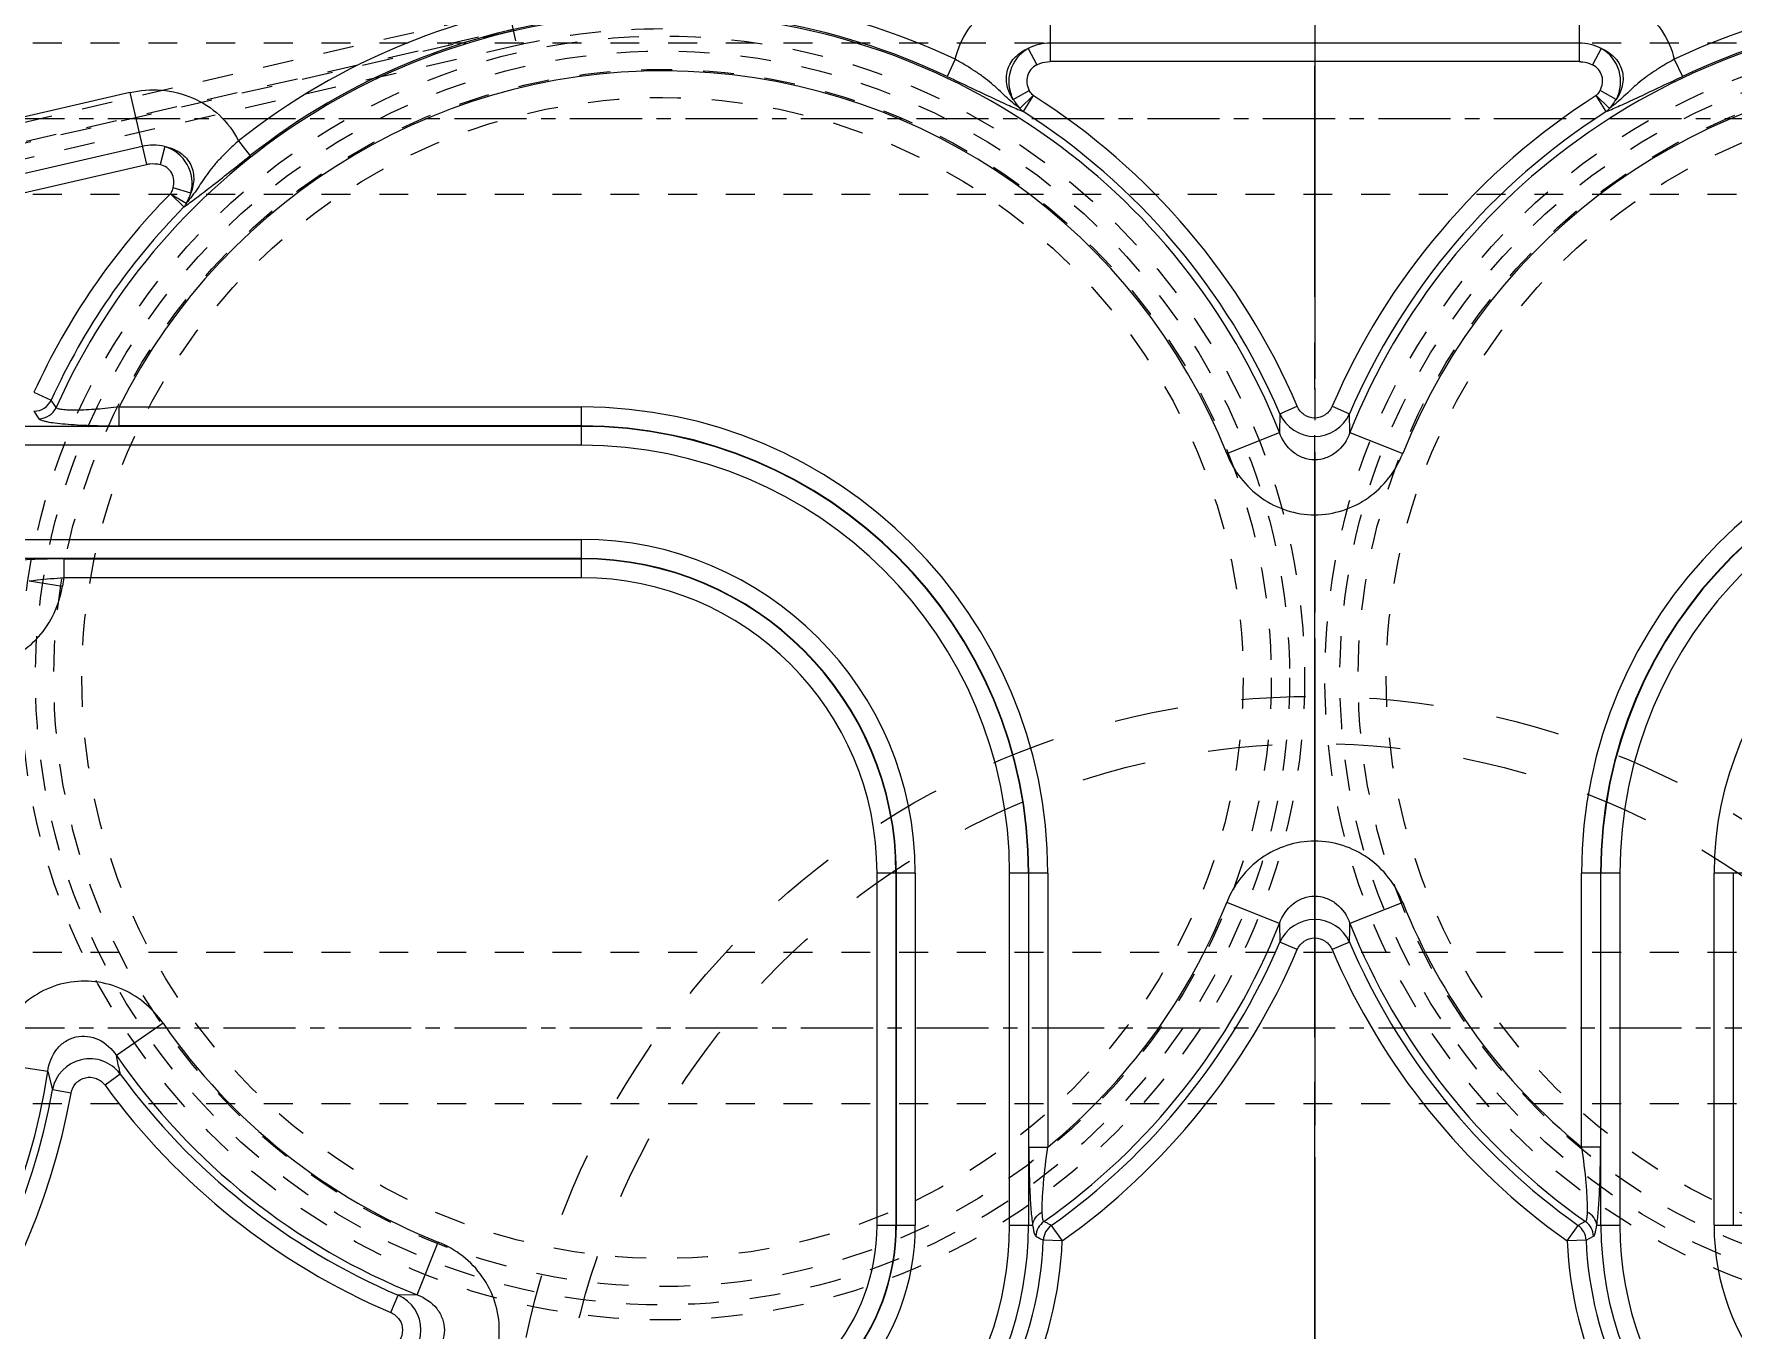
# Model space of a CAD drawing. Header units: millimetres. Extents: x -685 to 1888, y -6001 to 855.
# Drawn here: x 138.2 to 227.9, y -1214.7 to -1146.2 of the extents above; entities that cross this region are included whole.
import ezdxf

# ---------------------------------------------------------------- set-up
doc = ezdxf.new("R2010")
doc.units = ezdxf.units.MM
doc.header["$LTSCALE"] = 16.335
doc.linetypes.add('CENTER', pattern=[0.6, 0.375, -0.075, 0.075, -0.075])
doc.linetypes.add('HIDDEN', pattern=[0.2, 0.1, -0.1])
doc.layers.get('0').update_dxf_attribs({"linetype": 'CONTINUOUS'})
for name, color, linetype, lineweight in [('cool', 153, 'HIDDEN', 9), ('moldbase', 7, 'CONTINUOUS', 20), ('sp', 193, 'CONTINUOUS', 9)]:
    doc.layers.add(name, color=color, linetype=linetype, lineweight=lineweight)
doc.layers.add('DEFAULT_2', color=8, linetype='HIDDEN')

# ---------------------------------------------------------------- blocks, each defined once
blk = doc.blocks.new('sp_80_th', base_point=(180.026, -1065.14))
at = {"layer": 'sp', "color": 1, "linetype": 'CENTER', "ltscale": 2.643404}
blk.add_line((180.026, -1111.89), (180.026, -1018.39), dxfattribs=at)
at = {"layer": 'sp', "linetype": 'HIDDEN', "ltscale": 2.073258}
for radius in [42.5, 40]:
    blk.add_circle((180.026, -1065.14), radius, dxfattribs=at)
blk = doc.blocks.new('124')
at = {"layer": 'cool', "ltscale": 0.932966}
for p, q in [((10.142, -1344.709), (401.482, -1344.709)), ((10.142, -1352.709), (401.482, -1352.709))]:
    blk.add_line(p, q, dxfattribs=at)
at = {"layer": 'cool', "color": 1, "linetype": 'CENTER', "ltscale": 0.621977}
blk.add_line((-4.188, -1348.709), (415.812, -1348.709), dxfattribs=at)

msp = doc.modelspace()

# ---------------------------------------------------------------- linework, layer by layer
at = {"color": 1, "linetype": 'CENTER', "ltscale": 1.990328}
msp.add_line((205.812, -1413.709), (205.812, -1063.709), dxfattribs=at)
at = {"color": 1, "linetype": 'CENTER', "ltscale": 1.38079}
msp.add_line((205.812, -1127.731), (205.812, -1319.686), dxfattribs=at)
at = {"color": 7, "linetype": 'Continuous'}
for p, q in [((191.851, -1143.814), (191.851, -1147.706)), ((219.772, -1143.814), (219.772, -1147.706)), ((219.772, -1146.733), (191.851, -1146.733)), ((186.833, -1147.583), (186.405, -1148.487)), ((190.696, -1147.006), (191.143, -1147.87)), ((219.772, -1147.706), (191.851, -1147.706)), ((220.927, -1147.006), (220.48, -1147.87)), ((224.791, -1147.583), (225.218, -1148.487)), ((143.271, -1149.34), (116.063, -1155.611)), ((143.271, -1149.34), (144.145, -1153.133)), ((189.905, -1149.707), (190.748, -1149.221)), ((190.255, -1150.172), (190.957, -1149.498)), ((190.957, -1149.498), (190.42, -1150.341)), ((221.203, -1150.341), (220.666, -1149.498)), ((220.666, -1149.498), (221.368, -1150.172)), ((221.718, -1149.707), (220.875, -1149.221)), ((143.926, -1152.185), (116.719, -1158.456)), ((145.113, -1152.191), (144.871, -1153.134)), ((149.007, -1151.886), (149.627, -1152.67)), ((116.937, -1159.404), (144.145, -1153.133)), ((146.131, -1155.379), (145.418, -1154.678)), ((145.418, -1154.678), (146.254, -1155.177)), ((146.491, -1154.645), (145.56, -1154.361)), ((138.215, -1165.159), (139.125, -1165.573)), ((139.385, -1165.965), (139.125, -1165.573)), ((138.215, -1166.159), (138.472, -1166.557)), ((142.714, -1166.935), (142.714, -1165.936)), ((142.714, -1165.936), (167.119, -1165.936)), ((167.119, -1167.957), (167.119, -1165.936)), ((203.974, -1166.294), (203.954, -1167.289)), ((203.974, -1166.294), (204.893, -1165.901)), ((206.73, -1165.901), (207.649, -1166.294)), ((207.669, -1167.289), (207.649, -1166.294)), ((122.899, -1166.957), (167.119, -1166.957)), ((167.119, -1166.935), (142.714, -1166.935)), ((201.168, -1168.397), (203.954, -1167.289)), ((207.669, -1167.289), (210.455, -1168.397)), ((167.119, -1167.957), (122.899, -1167.957)), ((122.899, -1172.93), (167.119, -1172.93)), ((167.119, -1174.951), (167.119, -1172.93)), ((167.119, -1173.93), (122.899, -1173.93)), ((139.783, -1173.952), (139.783, -1174.951)), ((139.783, -1173.952), (167.119, -1173.952)), ((137.968, -1175.121), (139.713, -1175.388)), ((167.119, -1174.951), (139.783, -1174.951)), ((182.711, -1209.136), (182.711, -1190.544)), ((184.732, -1190.544), (182.711, -1190.544)), ((183.711, -1190.544), (183.711, -1209.136)), ((183.733, -1209.136), (183.733, -1190.544)), ((184.732, -1190.544), (184.732, -1209.136)), ((189.706, -1209.136), (189.706, -1190.544)), ((191.727, -1190.544), (189.706, -1190.544)), ((190.705, -1190.544), (190.705, -1209.136)), ((190.727, -1205.01), (190.727, -1190.544)), ((191.727, -1190.544), (191.727, -1205.01)), ((219.896, -1205.01), (219.896, -1190.544)), ((221.917, -1190.544), (219.896, -1190.544)), ((220.896, -1190.544), (220.896, -1205.01)), ((220.918, -1209.136), (220.918, -1190.544)), ((221.917, -1190.544), (221.917, -1209.136)), ((226.891, -1209.136), (226.891, -1190.544)), ((228.912, -1190.544), (226.891, -1190.544)), ((227.89, -1190.544), (227.89, -1209.136)), ((203.954, -1193.196), (201.168, -1192.087)), ((210.455, -1192.087), (207.669, -1193.196)), ((203.954, -1193.196), (203.974, -1194.191)), ((204.893, -1194.584), (203.974, -1194.191)), ((207.649, -1194.191), (206.73, -1194.584)), ((145.034, -1198.473), (142.568, -1200.178)), ((138.948, -1201.013), (135.984, -1200.558)), ((138.948, -1201.013), (139.19, -1201.978)), ((142.772, -1201.152), (141.965, -1201.742)), ((140.174, -1202.155), (139.19, -1201.978)), ((190.727, -1205.01), (191.727, -1205.01)), ((220.896, -1205.01), (219.896, -1205.01)), ((182.711, -1209.136), (184.732, -1209.136)), ((189.706, -1209.136), (190.924, -1209.136)), ((191.908, -1209.143), (192.486, -1209.958)), ((219.136, -1209.958), (219.715, -1209.143)), ((220.135, -1209.918), (220.526, -1209.716)), ((220.699, -1209.136), (221.917, -1209.136)), ((226.891, -1209.136), (228.912, -1209.136)), ((158.437, -1212.806), (159.545, -1210.02)), ((192.486, -1209.958), (191.488, -1209.918)), ((220.135, -1209.918), (219.136, -1209.958)), ((157.049, -1213.745), (157.442, -1212.826)), ((158.437, -1212.806), (157.442, -1212.826))]:
    msp.add_line(p, q, dxfattribs=at)
for centre, radius, start, end in [((171.39, -1180.242), 36.126, 64.69398, 128.28509), ((240.233, -1180.242), 36.126, 51.71501, 115.30612), ((171.39, -1180.242), 35.127, 64.69536, 128.28296), ((240.233, -1180.242), 35.127, 51.71639, 115.30399), ((171.39, -1180.242), 35.046, 21.69164, 155.95807), ((240.233, -1180.242), 35.046, 24.04193, 158.30836), ((191.674, -1148.759), 2.008, 119.15749, 208.17549), ((219.949, -1148.759), 2.008, 331.82718, 60.84116), ((171.39, -1180.242), 32.047, 21.69165, 153.48552), ((240.233, -1180.242), 32.047, 26.51448, 158.30835), ((171.39, -1180.242), 36.443, 23.17473, 57.52607), ((240.233, -1180.242), 36.443, 122.47394, 156.82527), ((171.39, -1180.242), 35.444, 23.17472, 57.52607), ((240.233, -1180.242), 35.444, 122.47394, 156.82528), ((144.553, -1154.119), 2.008, 344.80603, 73.82018), ((171.39, -1180.242), 36.443, 135.45292, 155.55137), ((171.39, -1180.242), 35.444, 135.45292, 155.55137), ((138.207, -1165.148), 1.011, 270.43554, 335.12761), ((138.465, -1165.545), 1.011, 270.42663, 335.51368), ((167.119, -1190.544), 24.608, 0, 90), ((205.812, -1165.481), 2.01, 203.87523, 336.12489), ((244.504, -1190.544), 24.608, 90, 180), ((167.119, -1190.544), 23.608, 0, 90), ((167.119, -1190.544), 23.586, 0, 90), ((244.504, -1190.544), 23.608, 90, 180), ((244.504, -1190.544), 23.586, 90, 180), ((167.119, -1190.544), 22.587, 0, 90), ((244.504, -1190.544), 22.587, 90, 180), ((167.119, -1190.544), 17.613, 0, 90), ((244.504, -1190.544), 17.613, 90, 180), ((167.119, -1190.544), 16.614, 0, 90), ((167.119, -1190.544), 16.592, 0, 90), ((171.39, -1180.242), 32.047, 170.497, 171.28733), ((167.119, -1190.544), 15.592, 0, 90), ((171.39, -1180.242), 32.047, 309.3889, 338.30835), ((240.233, -1180.242), 32.047, 201.69165, 230.61048), ((171.39, -1180.242), 35.046, 305.05992, 338.30836), ((205.812, -1195.004), 2.01, 23.87448, 156.1256), ((240.233, -1180.242), 35.046, 201.69164, 234.93954), ((171.39, -1180.242), 35.444, 305.37192, 336.82527), ((240.233, -1180.242), 35.444, 203.17473, 234.62755), ((171.39, -1180.242), 36.443, 305.37192, 336.82527), ((240.233, -1180.242), 36.443, 203.17473, 234.62755), ((171.39, -1180.242), 32.047, 214.67061, 248.30837), ((141.164, -1202.358), 2.01, 36.85312, 169.10384), ((171.39, -1180.242), 35.046, 214.6707, 248.30827), ((104.307, -1195.704), 35.046, 291.69173, 351.28724), ((171.39, -1180.242), 35.444, 216.15372, 246.82525), ((104.307, -1195.704), 35.444, 293.17475, 349.80422), ((104.307, -1195.704), 36.443, 293.17473, 349.80424), ((171.39, -1180.242), 36.443, 216.15371, 246.82526), ((172.144, -1209.136), 10.567, 279.99975, 0), ((172.144, -1209.136), 11.567, 279.99997, 0), ((172.144, -1209.136), 11.589, 279.99997, 0), ((172.144, -1209.136), 12.588, 279.99978, 360), ((172.144, -1209.136), 17.562, 280.00003, 0), ((172.144, -1209.136), 18.561, 280.00003, 360), ((192.107, -1209.753), 1.011, 125.3928, 177.91984), ((192.498, -1209.965), 1.011, 125.69509, 176.79287), ((219.125, -1209.964), 1.011, 2.62925, 54.30551), ((219.516, -1209.753), 1.011, 2.07938, 54.60489), ((239.479, -1209.136), 18.561, 180, 260), ((239.479, -1209.136), 17.562, 180, 260), ((239.479, -1209.136), 12.588, 180, 260), ((172.144, -1209.136), 19.36, 334.10212, 357.68554), ((172.144, -1209.136), 20.359, 334.10212, 357.68554), ((239.479, -1209.136), 20.359, 182.3139, 205.89828), ((239.479, -1209.136), 19.36, 182.3139, 205.89828), ((156.629, -1214.664), 2.01, 293.87415, 66.12486)]:
    msp.add_arc(centre, radius, start, end, dxfattribs=at)
for points, knots in [([(186.833, -1147.583), (186.964, -1147.037), (187.428, -1145.984), (188.626, -1144.753), (190.158, -1143.985), (191.289, -1143.814), (191.851, -1143.814)], [0, 0, 0, 0, 0.249885, 0.499818, 0.749839, 1, 1, 1, 1]), ([(219.772, -1143.814), (220.334, -1143.814), (221.465, -1143.984), (222.997, -1144.753), (224.195, -1145.984), (224.659, -1147.037), (224.791, -1147.583)], [0, 0, 0, 0, 0.250145, 0.500177, 0.750133, 1, 1, 1, 1]), ([(191.851, -1146.733), (191.654, -1146.733), (191.254, -1146.776), (190.875, -1146.914), (190.696, -1147.006)], [0, 0, 0, 0, 0.494875, 1, 1, 1, 1]), ([(220.927, -1147.006), (220.748, -1146.914), (220.369, -1146.776), (219.969, -1146.733), (219.772, -1146.733)], [0, 0, 0, 0, 0.505079, 1, 1, 1, 1]), ([(190.255, -1150.172), (190.121, -1150.073), (189.858, -1149.872), (189.488, -1149.538), (189.129, -1149.192), (188.75, -1148.848), (188.332, -1148.516), (187.867, -1148.196), (187.364, -1147.883), (187.013, -1147.682), (186.832, -1147.583)], [0, 0, 0, 0, 0.116048, 0.230704, 0.346507, 0.463989, 0.587045, 0.718018, 0.856746, 1, 1, 1, 1]), ([(189.905, -1149.707), (189.751, -1149.488), (189.575, -1149.108), (189.518, -1148.562), (189.583, -1148.146), (189.753, -1147.761), (190.096, -1147.333), (190.449, -1147.108), (190.696, -1147.006)], [0, 0, 0, 0, 0.245798, 0.372331, 0.500104, 0.628005, 0.754301, 1, 1, 1, 1]), ([(191.143, -1147.87), (191.196, -1147.843), (191.42, -1147.746), (191.667, -1147.706), (191.851, -1147.706)], [0, 0, 0, 0, 0.244284, 1, 1, 1, 1]), ([(219.772, -1147.706), (219.834, -1147.706), (220.077, -1147.72), (220.319, -1147.787), (220.48, -1147.87)], [0, 0, 0, 0, 0.25623, 1, 1, 1, 1]), ([(220.927, -1147.006), (221.174, -1147.108), (221.528, -1147.333), (221.871, -1147.762), (222.041, -1148.147), (222.105, -1148.563), (222.048, -1149.108), (221.872, -1149.488), (221.718, -1149.707)], [0, 0, 0, 0, 0.245912, 0.372434, 0.5002, 0.628109, 0.754415, 1, 1, 1, 1]), ([(224.791, -1147.583), (224.608, -1147.678), (224.258, -1147.881), (223.757, -1148.198), (223.291, -1148.516), (222.872, -1148.848), (222.494, -1149.192), (222.016, -1149.655), (221.636, -1149.977), (221.368, -1150.172)], [0, 0, 0, 0, 0.143234, 0.28208, 0.413065, 0.536028, 0.653928, 0.76924, 1, 1, 1, 1]), ([(186.405, -1148.486), (186.829, -1148.687), (187.627, -1149.066), (188.723, -1149.586), (189.637, -1150.004), (190.18, -1150.238), (190.42, -1150.341)], [0, 0, 0, 0, 0.318577, 0.599061, 0.82269, 1, 1, 1, 1]), ([(191.143, -1147.87), (191.027, -1147.93), (190.816, -1148.097), (190.624, -1148.451), (190.594, -1148.853), (190.682, -1149.108), (190.748, -1149.221)], [0, 0, 0, 0, 0.250037, 0.500029, 0.749998, 1, 1, 1, 1]), ([(220.875, -1149.221), (220.941, -1149.108), (221.029, -1148.853), (220.999, -1148.451), (220.807, -1148.097), (220.596, -1147.93), (220.48, -1147.87)], [0, 0, 0, 0, 0.250037, 0.50003, 0.749998, 1, 1, 1, 1]), ([(221.203, -1150.341), (221.443, -1150.238), (221.986, -1150.004), (222.9, -1149.586), (223.996, -1149.066), (224.794, -1148.687), (225.219, -1148.486)], [0, 0, 0, 0, 0.177314, 0.40095, 0.681446, 1, 1, 1, 1]), ([(143.271, -1149.34), (143.818, -1149.214), (144.959, -1149.126), (146.624, -1149.531), (148.068, -1150.461), (148.757, -1151.383), (149.007, -1151.886)], [0, 0, 0, 0, 0.250145, 0.500177, 0.750133, 1, 1, 1, 1]), ([(190.957, -1149.498), (190.937, -1149.477), (190.859, -1149.391), (190.791, -1149.296), (190.748, -1149.221)], [0, 0, 0, 0, 0.253857, 1, 1, 1, 1]), ([(220.875, -1149.221), (220.861, -1149.246), (220.8, -1149.344), (220.726, -1149.435), (220.666, -1149.498)], [0, 0, 0, 0, 0.246235, 1, 1, 1, 1]), ([(189.905, -1149.707), (189.929, -1149.75), (190.032, -1149.915), (190.155, -1150.067), (190.255, -1150.172)], [0, 0, 0, 0, 0.252905, 1, 1, 1, 1]), ([(190.42, -1150.341), (190.405, -1150.33), (190.344, -1150.28), (190.29, -1150.221), (190.255, -1150.172)], [0, 0, 0, 0, 0.239194, 1, 1, 1, 1]), ([(221.368, -1150.172), (221.356, -1150.189), (221.308, -1150.251), (221.25, -1150.306), (221.203, -1150.341)], [0, 0, 0, 0, 0.261684, 1, 1, 1, 1]), ([(221.368, -1150.172), (221.401, -1150.137), (221.532, -1149.993), (221.645, -1149.834), (221.718, -1149.707)], [0, 0, 0, 0, 0.247722, 1, 1, 1, 1]), ([(145.113, -1152.191), (144.918, -1152.141), (144.518, -1152.093), (144.118, -1152.14), (143.926, -1152.185)], [0, 0, 0, 0, 0.505079, 1, 1, 1, 1]), ([(145.113, -1152.191), (145.377, -1152.235), (145.772, -1152.375), (146.202, -1152.716), (146.455, -1153.053), (146.611, -1153.443), (146.678, -1153.988), (146.591, -1154.398), (146.491, -1154.645)], [0, 0, 0, 0, 0.245911, 0.372434, 0.5002, 0.628109, 0.754415, 1, 1, 1, 1]), ([(149.008, -1151.886), (148.851, -1152.019), (148.555, -1152.296), (148.138, -1152.717), (147.755, -1153.131), (147.422, -1153.549), (147.131, -1153.97), (146.769, -1154.528), (146.471, -1154.927), (146.254, -1155.177)], [0, 0, 0, 0, 0.143236, 0.282085, 0.413073, 0.536035, 0.653928, 0.769241, 1, 1, 1, 1]), ([(144.145, -1153.133), (144.206, -1153.119), (144.445, -1153.077), (144.696, -1153.089), (144.871, -1153.134)], [0, 0, 0, 0, 0.25623, 1, 1, 1, 1]), ([(145.56, -1154.361), (145.598, -1154.236), (145.627, -1153.968), (145.508, -1153.583), (145.241, -1153.281), (144.998, -1153.166), (144.871, -1153.134)], [0, 0, 0, 0, 0.250037, 0.50003, 0.749998, 1, 1, 1, 1]), ([(146.131, -1155.379), (146.342, -1155.225), (146.819, -1154.875), (147.615, -1154.262), (148.566, -1153.509), (149.259, -1152.96), (149.628, -1152.669)], [0, 0, 0, 0, 0.177313, 0.400947, 0.681441, 1, 1, 1, 1]), ([(145.56, -1154.361), (145.552, -1154.388), (145.514, -1154.498), (145.463, -1154.603), (145.418, -1154.678)], [0, 0, 0, 0, 0.246234, 1, 1, 1, 1]), ([(146.254, -1155.177), (146.278, -1155.136), (146.373, -1154.966), (146.448, -1154.785), (146.491, -1154.645)], [0, 0, 0, 0, 0.247717, 1, 1, 1, 1]), ([(146.254, -1155.177), (146.246, -1155.196), (146.213, -1155.268), (146.169, -1155.335), (146.131, -1155.379)], [0, 0, 0, 0, 0.261685, 1, 1, 1, 1]), ([(138.472, -1166.557), (138.483, -1166.574), (138.527, -1166.605), (138.615, -1166.642), (138.74, -1166.679), (138.977, -1166.73), (139.356, -1166.785), (139.892, -1166.839), (140.521, -1166.882), (141.217, -1166.913), (141.955, -1166.931), (142.459, -1166.935), (142.714, -1166.935)], [0, 0, 0, 0, 0.014201, 0.036241, 0.06666, 0.105411, 0.206142, 0.333978, 0.483025, 0.647404, 0.821595, 1, 1, 1, 1]), ([(142.714, -1165.936), (142.317, -1165.985), (141.736, -1166.046), (140.985, -1166.093), (140.491, -1166.109), (140.069, -1166.105), (139.741, -1166.083), (139.531, -1166.048), (139.425, -1166.006), (139.392, -1165.979), (139.385, -1165.965)], [0, 0, 0, 0, 0.35648, 0.521574, 0.670627, 0.797804, 0.897365, 0.964606, 0.985896, 1, 1, 1, 1]), ([(206.73, -1165.901), (206.654, -1166.078), (206.397, -1166.398), (205.811, -1166.58), (205.226, -1166.398), (204.969, -1166.078), (204.893, -1165.901)], [0, 0, 0, 0, 0.250277, 0.50002, 0.749755, 1, 1, 1, 1]), ([(207.669, -1167.289), (207.527, -1167.687), (207.154, -1168.245), (206.421, -1168.655), (205.812, -1168.768), (205.203, -1168.655), (204.47, -1168.245), (204.096, -1167.687), (203.954, -1167.289)], [0, 0, 0, 0, 0.254943, 0.378727, 0.499994, 0.621264, 0.745045, 1, 1, 1, 1]), ([(201.168, -1168.397), (201.352, -1168.861), (201.855, -1169.741), (202.951, -1170.79), (204.31, -1171.47), (205.812, -1171.706), (207.313, -1171.469), (208.672, -1170.79), (209.768, -1169.741), (210.271, -1168.861), (210.455, -1168.397)], [0, 0, 0, 0, 0.125048, 0.25007, 0.375048, 0.500032, 0.625011, 0.749979, 0.874975, 1, 1, 1, 1]), ([(139.783, -1173.952), (139.571, -1173.952), (138.772, -1173.959), (137.972, -1173.989), (137.386, -1174.032)], [0, 0, 0, 0, 0.265362, 1, 1, 1, 1]), ([(130.663, -1177.474), (130.947, -1177.884), (131.635, -1178.629), (132.938, -1179.405), (134.415, -1179.762), (135.931, -1179.655), (137.342, -1179.087), (138.513, -1178.119), (139.345, -1176.851), (139.638, -1175.881), (139.713, -1175.388)], [0, 0, 0, 0, 0.125048, 0.25007, 0.375048, 0.500032, 0.625011, 0.749979, 0.874975, 1, 1, 1, 1]), ([(137.968, -1175.121), (138.106, -1175.101), (138.709, -1175.025), (139.316, -1174.977), (139.783, -1174.951)], [0, 0, 0, 0, 0.229487, 1, 1, 1, 1]), ([(210.455, -1192.087), (210.271, -1191.624), (209.768, -1190.744), (208.672, -1189.695), (207.313, -1189.015), (205.811, -1188.779), (204.31, -1189.015), (202.951, -1189.695), (201.855, -1190.744), (201.352, -1191.624), (201.168, -1192.087)], [0, 0, 0, 0, 0.125047, 0.25007, 0.375049, 0.500033, 0.625011, 0.749978, 0.874974, 1, 1, 1, 1]), ([(203.954, -1193.196), (204.096, -1192.798), (204.47, -1192.24), (205.203, -1191.83), (205.812, -1191.717), (206.421, -1191.83), (207.154, -1192.24), (207.527, -1192.798), (207.669, -1193.196)], [0, 0, 0, 0, 0.254956, 0.378736, 0.500006, 0.621273, 0.745057, 1, 1, 1, 1]), ([(207.649, -1194.191), (207.651, -1194.11), (207.658, -1193.778), (207.664, -1193.446), (207.669, -1193.196)], [0, 0, 0, 0, 0.24467, 1, 1, 1, 1]), ([(204.893, -1194.584), (204.969, -1194.407), (205.226, -1194.087), (205.812, -1193.905), (206.397, -1194.087), (206.654, -1194.407), (206.73, -1194.584)], [0, 0, 0, 0, 0.250271, 0.500011, 0.749749, 1, 1, 1, 1]), ([(145.034, -1198.473), (144.75, -1198.062), (144.062, -1197.318), (142.759, -1196.542), (141.282, -1196.185), (139.765, -1196.292), (138.355, -1196.859), (137.184, -1197.827), (136.351, -1199.095), (136.059, -1200.065), (135.984, -1200.558)], [0, 0, 0, 0, 0.125047, 0.25007, 0.375049, 0.500033, 0.625011, 0.749978, 0.874974, 1, 1, 1, 1]), ([(138.948, -1201.013), (138.997, -1200.593), (139.235, -1199.965), (139.858, -1199.402), (140.426, -1199.154), (141.044, -1199.128), (141.851, -1199.363), (142.34, -1199.823), (142.568, -1200.178)], [0, 0, 0, 0, 0.254955, 0.378735, 0.500005, 0.621272, 0.745057, 1, 1, 1, 1]), ([(142.772, -1201.152), (142.755, -1201.073), (142.687, -1200.748), (142.619, -1200.424), (142.568, -1200.178)], [0, 0, 0, 0, 0.244714, 1, 1, 1, 1]), ([(140.174, -1202.155), (140.208, -1201.965), (140.387, -1201.596), (140.917, -1201.286), (141.528, -1201.332), (141.851, -1201.586), (141.965, -1201.742)], [0, 0, 0, 0, 0.250271, 0.500011, 0.749749, 1, 1, 1, 1]), ([(190.727, -1205.01), (190.727, -1205.776), (190.745, -1206.882), (190.824, -1208.258), (190.884, -1208.867), (190.924, -1209.136)], [0, 0, 0, 0, 0.556139, 0.802348, 1, 1, 1, 1]), ([(191.431, -1208.443), (191.424, -1208.22), (191.437, -1207.714), (191.52, -1206.567), (191.635, -1205.647), (191.727, -1205.01)], [0, 0, 0, 0, 0.194475, 0.439942, 1, 1, 1, 1]), ([(219.896, -1205.01), (219.988, -1205.647), (220.103, -1206.567), (220.186, -1207.714), (220.199, -1208.22), (220.191, -1208.443)], [0, 0, 0, 0, 0.560042, 0.805546, 1, 1, 1, 1]), ([(220.699, -1209.136), (220.739, -1208.867), (220.798, -1208.258), (220.878, -1206.882), (220.896, -1205.776), (220.896, -1205.01)], [0, 0, 0, 0, 0.197643, 0.443854, 1, 1, 1, 1]), ([(190.924, -1209.136), (190.934, -1208.996), (191.052, -1208.705), (191.293, -1208.514), (191.431, -1208.443)], [0, 0, 0, 0, 0.475671, 1, 1, 1, 1]), ([(191.522, -1208.929), (191.504, -1208.922), (191.476, -1208.869), (191.456, -1208.772), (191.439, -1208.622), (191.434, -1208.508), (191.431, -1208.443)], [0, 0, 0, 0, 0.113123, 0.316056, 0.613478, 1, 1, 1, 1]), ([(220.191, -1208.443), (220.189, -1208.508), (220.184, -1208.622), (220.167, -1208.771), (220.147, -1208.869), (220.119, -1208.922), (220.101, -1208.929)], [0, 0, 0, 0, 0.386486, 0.683944, 0.886903, 1, 1, 1, 1]), ([(220.698, -1209.136), (220.688, -1208.992), (220.567, -1208.701), (220.325, -1208.512), (220.191, -1208.443)], [0, 0, 0, 0, 0.490655, 1, 1, 1, 1]), ([(190.924, -1209.136), (190.936, -1209.213), (190.96, -1209.349), (190.999, -1209.526), (191.038, -1209.644), (191.075, -1209.706), (191.097, -1209.717)], [0, 0, 0, 0, 0.380798, 0.676371, 0.881414, 1, 1, 1, 1]), ([(191.097, -1209.717), (191.129, -1209.733), (191.195, -1209.766), (191.291, -1209.819), (191.389, -1209.866), (191.457, -1209.892), (191.488, -1209.908)], [0, 0, 0, 0, 0.251944, 0.505605, 0.754277, 1, 1, 1, 1]), ([(191.908, -1209.143), (191.876, -1209.126), (191.798, -1209.077), (191.664, -1209.014), (191.57, -1208.956), (191.522, -1208.929)], [0, 0, 0, 0, 0.247701, 0.627172, 1, 1, 1, 1]), ([(220.101, -1208.929), (220.069, -1208.946), (219.991, -1208.996), (219.857, -1209.058), (219.763, -1209.117), (219.715, -1209.143)], [0, 0, 0, 0, 0.247734, 0.627168, 1, 1, 1, 1]), ([(220.526, -1209.716), (220.548, -1209.705), (220.584, -1209.644), (220.624, -1209.526), (220.663, -1209.349), (220.686, -1209.213), (220.699, -1209.136)], [0, 0, 0, 0, 0.118651, 0.323629, 0.619135, 1, 1, 1, 1]), ([(159.545, -1219.307), (160.009, -1219.123), (160.889, -1218.62), (161.938, -1217.524), (162.617, -1216.165), (162.854, -1214.663), (162.617, -1213.162), (161.938, -1211.803), (160.889, -1210.707), (160.009, -1210.204), (159.545, -1210.02)], [0, 0, 0, 0, 0.125047, 0.25007, 0.375049, 0.500033, 0.625011, 0.749978, 0.874974, 1, 1, 1, 1]), ([(158.437, -1212.806), (158.835, -1212.948), (159.393, -1213.322), (159.802, -1214.055), (159.916, -1214.664), (159.802, -1215.273), (159.393, -1216.006), (158.835, -1216.379), (158.437, -1216.521)], [0, 0, 0, 0, 0.254955, 0.378735, 0.500005, 0.621272, 0.745057, 1, 1, 1, 1]), ([(157.049, -1213.745), (157.226, -1213.821), (157.546, -1214.078), (157.728, -1214.664), (157.546, -1215.249), (157.226, -1215.507), (157.049, -1215.583)], [0, 0, 0, 0, 0.250271, 0.500011, 0.749749, 1, 1, 1, 1])]:
    msp.add_open_spline(points, degree=3, knots=knots, dxfattribs=at)
at = {"layer": 'DEFAULT_2', "color": 8, "linetype": 'HIDDEN'}
for p, q in [((96.186, -1160.469), (163.269, -1145.008)), ((163.269, -1145.008), (163.696, -1146.857)), ((96.411, -1161.446), (163.495, -1145.985)), ((163.515, -1146.075), (96.432, -1161.537)), ((163.696, -1146.857), (96.612, -1162.319))]:
    msp.add_line(p, q, dxfattribs=at)
for centre, radius in [((171.39, -1180.242), 33.886), ((240.233, -1180.242), 33.886), ((171.39, -1180.242), 33.094), ((240.233, -1180.242), 33.094), ((171.39, -1180.242), 32.128), ((240.233, -1180.242), 32.128), ((171.39, -1180.242), 30.644), ((240.233, -1180.242), 30.644)]:
    msp.add_circle(centre, radius, dxfattribs=at)
msp.add_arc((171.39, -1180.242), 34.261, 90, 102.97897, dxfattribs=at)
at = {"layer": 'moldbase', "color": 1, "linetype": 'CENTER', "ltscale": 3.731864}
msp.add_line((205.812, -958.709), (205.812, -1558.709), dxfattribs=at)

# ---------------------------------------------------------------- block references
for p in [(0, 198), (0, 150)]:
    msp.add_blockref('124', p)
at = {"layer": 'sp'}
msp.add_blockref('sp_80_th', (205.812, -1223.709), dxfattribs=at)

doc.saveas('drawing.dxf')
